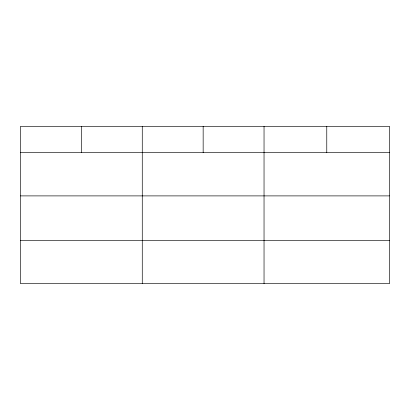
<?xml version="1.0" encoding="UTF-8"?>
<svg xmlns="http://www.w3.org/2000/svg" width="410" height="410" viewBox="0 0 410 410"><rect width="100%" height="100%" fill="white"/><g stroke="black" fill="none" stroke-linecap="round" stroke-linejoin="round"><path stroke-width="0.61" d="M389.5 195.893L389.5 126.331L20.5 126.331L20.5 283.669L389.5 283.669L389.5 195.893L20.5 195.893M20.5 152.658L389.5 152.658M20.5 240.434L389.5 240.434M326.77 126.331L326.77 152.658M264.04 126.331L264.04 283.669M203.155 126.331L203.155 152.658M142.27 126.331L142.27 283.669M81.385 126.331L81.385 152.658"/></g></svg>
